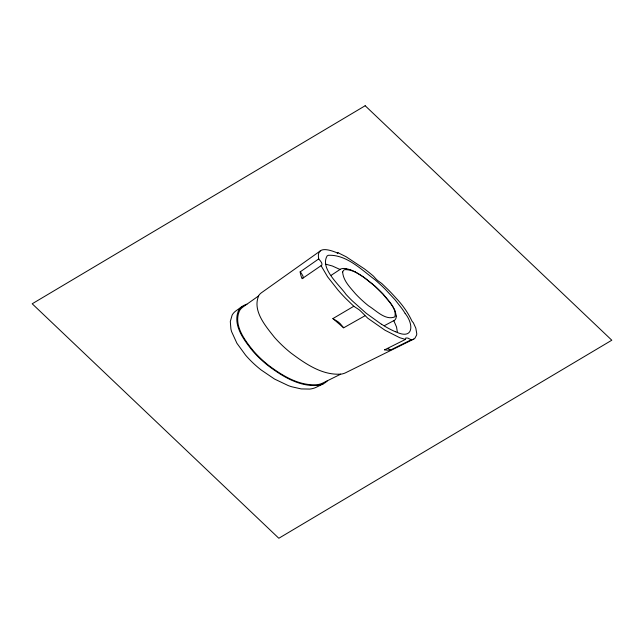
<?xml version="1.0" encoding="UTF-8"?>
<svg xmlns="http://www.w3.org/2000/svg" width="644" height="644" viewBox="0 0 644 644"><rect width="100%" height="100%" fill="white"/><g stroke="black" fill="none" stroke-linecap="round" stroke-linejoin="round"><path stroke-width="0.97" d="M397.396 332.36L396.543 327.023L393.79 320.64M303.083 278.015L303.058 276.228L301.344 273.233A17.952 13.21 18.6 0 0 300.193 271.873L318.708 258.92C315.914 244.72 330.919 250.25 337.794 253.124A1.111 0.821 18.6 0 0 338.052 252.738M246.918 304.209A19.175 14.112 18.6 0 0 242.184 306.431L235.978 310.843A21.719 15.987 18.6 0 0 232.122 315.117L230.302 321.525L230.914 328.971A52.1 38.35 18.6 0 0 231.623 331.7L236.92 343.276L245.614 355.198A100.689 74.116 18.6 0 0 261.142 369.962L274.569 379.066L288.327 385.611A52.1 38.35 18.6 0 0 291.692 386.754L301.191 388.92L309.901 389.073A21.719 15.987 18.6 0 0 316.333 387.237L323.457 383.703A19.167 14.104 18.6 0 0 327.418 380.749M320.664 250.677L261.464 292.738A17.187 12.655 18.6 0 0 258.896 295.33C251.885 310.472 265.722 326.226 274.497 337.384A120.919 89.009 18.6 0 0 290.847 352.928C305.369 363.747 322.62 375.83 341.674 374.035A17.195 12.663 18.6 0 0 345.627 372.755L413.69 339.122A7.422 5.458 18.6 0 0 414.841 338.358L416.604 335.089A16.269 11.978 18.6 0 0 416.749 333.592L415.815 328.158L413.359 322.749A23.401 17.227 18.6 0 1 411.943 321.066C408.063 312.718 402.685 305.143 396.084 298.116A199.463 146.824 18.6 0 0 388.131 289.655L381.836 283.561L377.98 280.8A36.297 26.718 18.6 0 1 376.209 279.198L373.423 276.099A169.235 124.574 18.6 0 0 364.367 268.838L346.166 256.779L338.052 252.738L337.271 253.277M258.445 296.039L242.981 306.995A20.206 14.876 18.6 0 0 239.568 310.641C233.08 324.93 244.688 340.08 253.229 350.714A103.426 76.129 18.6 0 0 268.701 365.422C282.595 375.822 299.323 386.175 317.412 384.653A20.206 14.876 18.6 0 0 322.91 382.995L340.652 374.196M318.708 258.92C319.996 260.635 323.014 263.219 321.638 265.473A1.586 1.167 18.6 0 1 321.066 265.682L302.068 278.715A42.367 31.186 18.6 0 1 300.144 271.865M331.249 275.262L340.016 269.474L332.368 266.004L325.663 264.153M364.834 315.842L343.663 327.812L332.9 318.587L353.806 306.262L358.982 309.659A35.573 26.187 18.6 0 1 361.276 311.712L367.74 318.192L384.943 330.195L399.779 337.73L405.47 339.412L405.76 338.116A1.256 0.926 18.6 0 1 405.986 337.963L408.03 338.124L411.138 339.831A8.34 6.134 18.6 0 0 413.698 339.13M384.307 325.711L393.814 320.623M384.573 349.853L405.47 339.412M411.138 339.831L390.594 349.998A12.003 8.831 18.6 0 0 388.388 348.758L387.471 348.412M345.973 268.596L350.425 269.796M395.513 331.668C413.512 340.531 414.108 324.536 405.165 313.443M332.9 318.587L338.052 321.799A29.906 22.017 18.6 0 1 340.29 323.771L343.663 327.812M355.375 272.026L364.118 277.435L373.689 284.986M381.498 324.294L366.219 313.282L352.26 300.837A189.368 139.394 18.6 0 1 345.997 294.389C340.056 285.509 319.609 268.564 327.104 255.966A6.802 5.007 18.6 0 1 328.44 255.29C346.577 254.485 361.348 269.659 374.969 279.721A185.649 136.657 18.6 0 1 385.523 289.518L395.038 299.774L401.784 308.379A107.741 79.309 18.6 0 1 405.173 313.443M374.269 285.493L383.405 294.421L389.91 302.278M353.806 306.262L345.587 298.285A193.297 142.284 18.6 0 1 338.019 290.074L327.619 276.848L321.066 265.682M396.334 316.148L395.191 311.237A33.754 24.85 18.6 0 0 394.667 310.038M395.472 331.757A67.354 49.58 18.6 0 1 381.578 324.214M323.457 383.711A20.568 15.142 18.6 0 1 317.862 385.386C299.484 386.931 282.474 376.402 268.347 365.832A105.125 77.385 18.6 0 1 252.617 350.875C243.931 340.056 232.146 324.673 238.723 310.134A20.56 15.134 18.6 0 1 242.176 306.431M396.221 316.14A8.726 6.424 18.6 0 1 393.967 320.752M389.845 302.302A54.41 40.049 18.6 0 1 394.708 310.038M350.425 269.78A32.136 23.651 18.6 0 1 355.359 272.042M339.911 269.369A8.477 6.239 18.6 0 1 345.965 268.661M390.61 350.046A16.189 11.914 18.6 0 1 384.581 349.813M342.648 271.985C343.188 280.663 350.086 287.361 355.383 293.672A110.824 81.579 18.6 0 0 363.055 301.199A102.613 75.533 18.6 0 0 368.545 305.836C376.072 310.416 385.523 320.865 394.917 316.832C396.833 308.041 387.978 300.732 383.148 294.332A115.365 84.919 18.6 0 0 374.253 285.606C365.679 279.005 356.406 269.603 344.894 269.594A4.194 3.091 18.6 0 0 343.494 270.375L342.648 271.985M365.172 105.737L32.2 303.783L278.828 538.263L611.8 340.217L365.172 105.737"/></g></svg>
